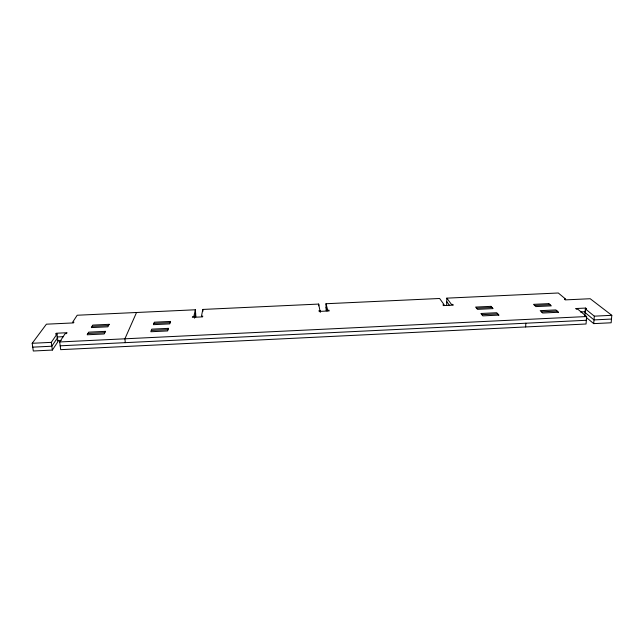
<?xml version="1.0" encoding="UTF-8"?>
<svg xmlns="http://www.w3.org/2000/svg" width="644" height="644" viewBox="0 0 644 644"><rect width="100%" height="100%" fill="white"/><g stroke="black" fill="none" stroke-linecap="round" stroke-linejoin="round"><path stroke-width="0.97" d="M446.662 305.095L446.815 298.148L558.292 292.996L565.657 299.114L564.458 299.17L565.311 299.887L590.202 298.727L611.8 315.319L611.148 322.781L593.712 323.626L586.273 317.42M525.641 326.951L525.842 323.216M584.784 316.18L585.348 308.895L586.595 308.83L585.646 308.065L575.68 308.54L576.605 309.305L577.853 309.249L586.628 316.534L586.048 324.004L60.697 349.66L59.683 341.956L65.125 333.664L66.477 333.6L67.048 332.723L56.229 333.238L55.625 334.115L56.986 334.051L57.984 341.57L52.349 350.07L33.303 351.004L32.2 343.284L46.408 324.182L73.432 322.918L73.963 322.105L72.659 322.161L77.2 315.238L195.349 309.78L195.889 316.824M585.646 308.065L585.364 311.704L580.389 311.946M593.712 323.626L594.315 316.164L585.348 308.895M320.277 312.38L318.675 304.073L202.82 309.434L201.475 316.14L202.747 316.083L202.594 316.872L192.355 317.347L192.54 316.558L193.82 316.502L195.349 309.78M194.528 318.168L195.615 313.306M136.544 312.493L124.896 338.808L125.298 342.656M57.485 337.818L51.834 346.222L32.755 347.148M52.349 350.07L51.311 342.358L56.986 334.051M56.728 336.997L63.603 336.667M57.227 340.74L61.148 340.555M32.2 343.284L51.311 342.358M59.683 341.956L586.628 316.534M594.315 316.164L611.8 315.319M60.19 345.812L586.338 320.277M611.47 319.054L594.018 319.907L585.066 312.541M326.17 310.73L326.001 303.735L439.635 298.486L444.151 304.797L442.927 304.853L443.45 305.594L453.287 305.135L452.732 304.395L451.508 304.451L446.815 298.148M320.229 310.593L318.973 310.649L319.15 311.414L329.189 310.939L328.979 310.183L327.732 310.239L326.001 303.735M92.052 326.339L108.546 325.558M153.852 323.425L170.185 322.652M476.544 308.21L492.064 307.478M534.697 305.465L550.073 304.741M87.93 333.463L104.843 332.658M151.292 330.436L168.044 329.639M481.889 314.675L497.78 313.918M541.427 311.833L557.173 311.084M446.743 301.625L449.665 305.61M326.089 307.236L327.08 310.996M202.82 309.434L202.949 311.197M318.675 304.073L318.724 305.828M168.43 328.36L167.641 330.936L150.817 331.741L151.767 329.148L168.43 328.36M170.555 321.428L169.807 323.884L153.401 324.665L154.294 322.201L170.555 321.428M105.527 331.354L104.159 333.97L87.173 334.783L88.687 332.151L105.527 331.354M109.19 324.318L107.894 326.814L91.327 327.595L92.768 325.091L109.19 324.318M498.842 315.109L482.879 315.874L480.907 313.491L496.733 312.734L498.842 315.109M558.485 312.26L542.675 313.016L540.195 310.666L555.869 309.925L558.485 312.26M491.058 306.351L475.602 307.083L477.486 309.353L493.071 308.613L491.058 306.351M548.833 303.638L533.522 304.354L535.889 306.592L551.328 305.86L548.833 303.638"/></g></svg>
